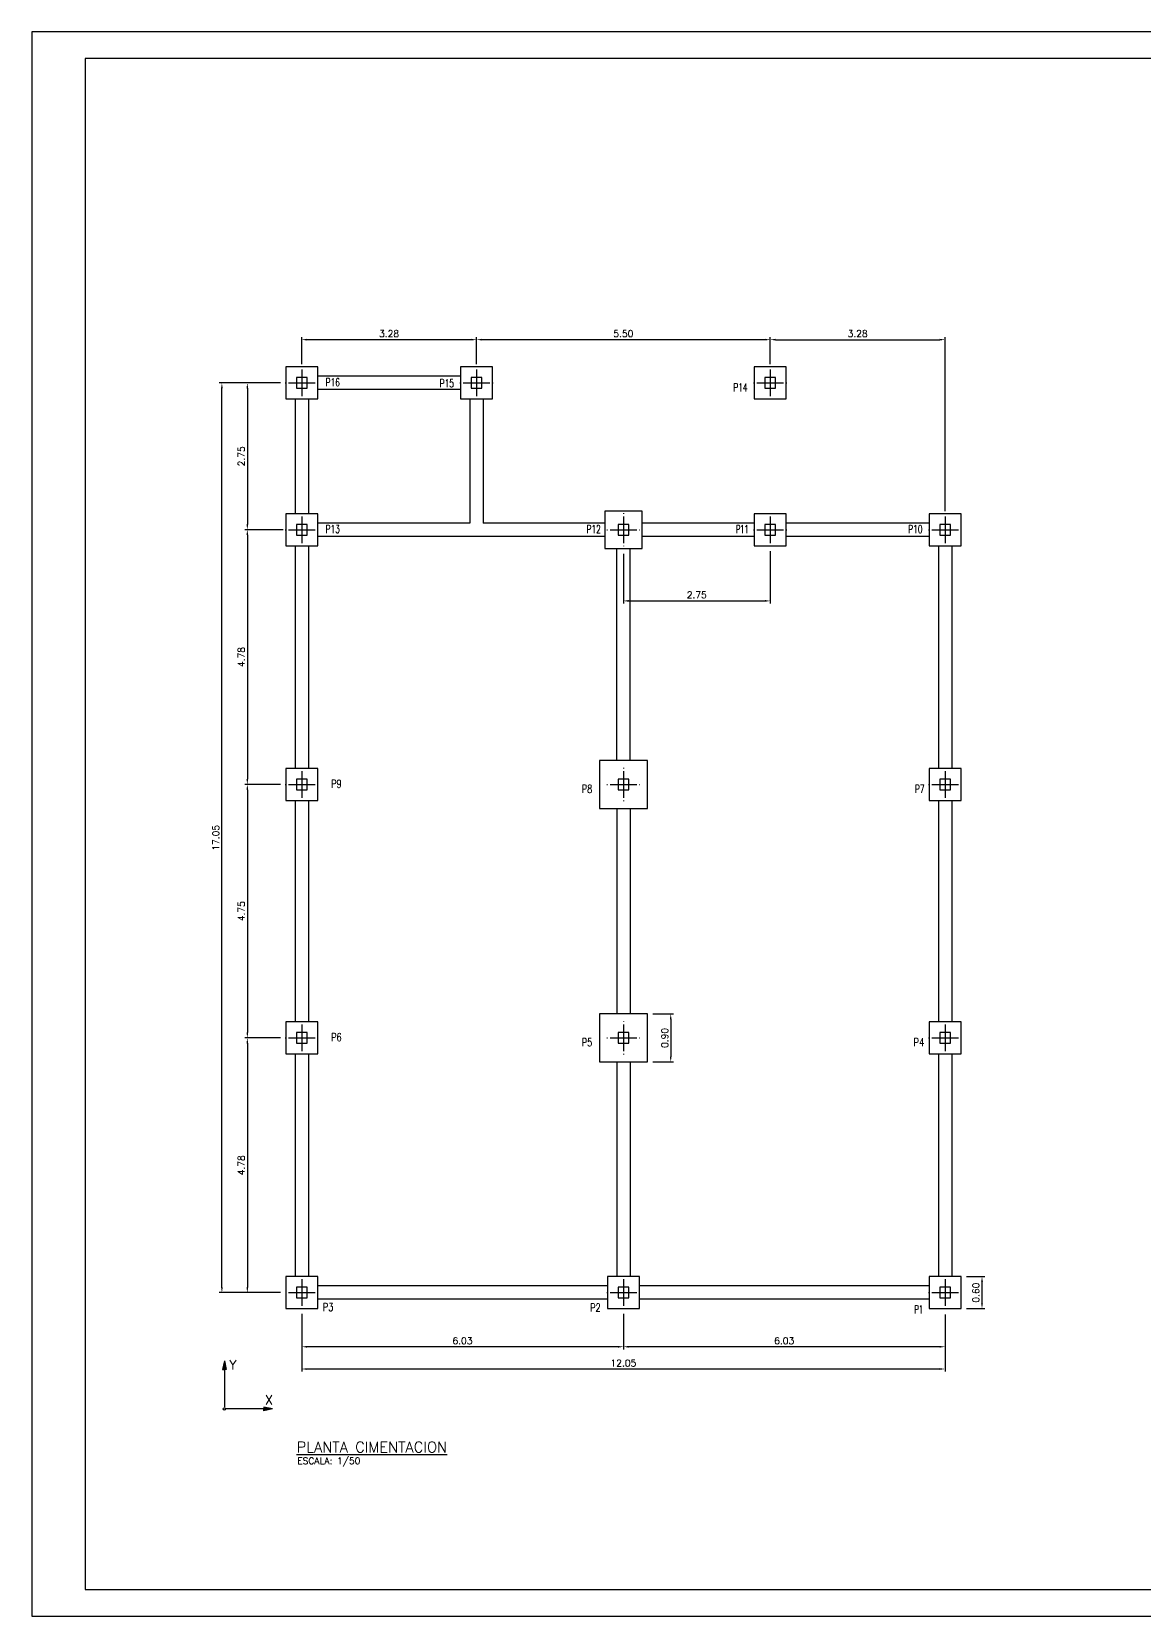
# Model space of a CAD drawing. Extents: x -13371 to 28629, y -14059 to 15641.
# Drawn here: x -13371 to 7467, y -14059 to 15641 of the extents above; entities that cross this region are included whole.
import ezdxf
from ezdxf.enums import TextEntityAlignment as Align

# ---------------------------------------------------------------- set-up
doc = ezdxf.new("R2010")
doc.units = 0
doc.header["$MEASUREMENT"] = 0
doc.linetypes.add('CONTINUA', pattern=[0])
doc.linetypes.add('CYPELINEA', pattern=[0])
doc.layers.get('0').update_dxf_attribs({"linetype": 'CONTINUOUS'})
doc.layers.get('DEFPOINTS').update_dxf_attribs({"linetype": 'CONTINUOUS'})
for name, color, linetype in [('015', 1, 'CONTINUOUS'), ('06', 60, 'CONTINUOUS'), ('COTAS', 9, 'CONTINUOUS'), ('PILAR_EJES', 1, 'CYPELINEA'), ('PILAR_RECT', 2, 'CYPELINEA'), ('PILAR_REF', 3, 'CYPELINEA'), ('ZAP_DIBUJO', 2, 'CYPELINEA')]:
    doc.layers.add(name, color=color, linetype=linetype)
doc.styles.get("Standard").update_dxf_attribs({"font": 'simplex.shx'})
doc.dimstyles.new('AN50', dxfattribs={"dimscale": 50, "dimtxt": 2.5, "dimasz": 2, "dimexe": 1, "dimexo": 2, "dimgap": 1, "dimtad": 1, "dimlfac": 0.001, "dimzin": 0, "dimdsep": 46, "dimtxsty": 'Standard', "dimcen": 1, "dimclrd": 1, "dimclre": 1, "dimclrt": 2, "dimadec": 0, "dimazin": 0, "dimtfac": 1, "dimtdec": 4, "dimtofl": 0, "dimtmove": 0, "dimatfit": 3, "dimfxl": 1, "dimtolj": 1, "dimtzin": 0, "dimarcsym": 0})

# ---------------------------------------------------------------- blocks, each defined once
blk = doc.blocks.new('A$C0614664A')
for points in [[(71, 1878), (0, 1552), (71, 1552), (142, 1552)], [(1878, 71), (1552, 142), (1552, 71), (1552, 0)]]:
    blk.add_hatch(color=4).paths.add_polyline_path(points)
at = {"color": 4}
for p, q in [((71, 1878), (0, 1552)), ((71, 1878), (142, 1552)), ((0, 1552), (71, 1552)), ((71, 1552), (71, 143)), ((142, 1552), (71, 1552)), ((1552, 71), (143, 71)), ((1878, 71), (1552, 142)), ((1552, 142), (1552, 71)), ((1878, 71), (1552, 0)), ((1552, 0), (1552, 71))]:
    blk.add_line(p, q, dxfattribs=at)
blk.add_circle((71, 71), 43.2, dxfattribs=at)
at = {"color": 6, "linetype": 'Continuous'}
for s, p in [('Y', (255, 1546)), ('X', (1589, 243))]:
    blk.add_text(s, height=350, dxfattribs=at).set_placement(p)
blk = doc.blocks.new('*D3')
at = {"color": 1, "linetype": 'ByBlock'}
for p, q in [((-5039, 9407), (-5039, 9918)), ((361, 9868), (-4939, 9868)), ((461, 9407), (461, 9918))]:
    blk.add_line(p, q, dxfattribs=at)
for points in [[(-4939, 9885), (-4939, 9852), (-5039, 9868)], [(361, 9885), (361, 9852), (461, 9868)]]:
    blk.add_solid(points, dxfattribs=at)
at = {"layer": 'DEFPOINTS', "color": 0, "linetype": 'ByBlock'}
for p in [(-5039, 9868), (-5039, 9307), (461, 9307)]:
    blk.add_point(p, dxfattribs=at)
at = {"color": 2, "linetype": 'ByBlock', "insert": (-2289, 9981), "char_height": 125, "attachment_point": 5}
blk.add_mtext('\\A1;5.50', dxfattribs=at)
blk = doc.blocks.new('*D4')
at = {"color": 1, "linetype": 'ByBlock'}
for p, q in [((-8314, 9407), (-8314, 9918)), ((-5139, 9868), (-8214, 9868)), ((-5039, 9407), (-5039, 9918))]:
    blk.add_line(p, q, dxfattribs=at)
for points in [[(-8214, 9885), (-8214, 9852), (-8314, 9868)], [(-5139, 9885), (-5139, 9852), (-5039, 9868)]]:
    blk.add_solid(points, dxfattribs=at)
at = {"layer": 'DEFPOINTS', "color": 0, "linetype": 'ByBlock'}
for p in [(-8314, 9868), (-8314, 9307), (-5039, 9307)]:
    blk.add_point(p, dxfattribs=at)
at = {"color": 2, "linetype": 'ByBlock', "insert": (-6677, 9981), "char_height": 125, "attachment_point": 5}
blk.add_mtext('\\A1;3.28', dxfattribs=at)
blk = doc.blocks.new('*D5')
at = {"color": 1, "linetype": 'ByBlock'}
for p, q in [((-8714, 9057), (-9382, 9057)), ((-9332, 8957), (-9332, 6407)), ((-8664, 6307), (-9382, 6307))]:
    blk.add_line(p, q, dxfattribs=at)
for points in [[(-9349, 8957), (-9316, 8957), (-9332, 9057)], [(-9349, 6407), (-9316, 6407), (-9332, 6307)]]:
    blk.add_solid(points, dxfattribs=at)
at = {"layer": 'DEFPOINTS', "color": 0, "linetype": 'ByBlock'}
for p in [(-8614, 9057), (-9332, 6307), (-8564, 6307)]:
    blk.add_point(p, dxfattribs=at)
at = {"color": 2, "linetype": 'ByBlock', "insert": (-9445, 7682), "char_height": 125, "attachment_point": 5, "rotation": 90}
blk.add_mtext('\\A1;2.75', dxfattribs=at)
blk = doc.blocks.new('*D6')
at = {"color": 1, "linetype": 'ByBlock'}
for p, q in [((461, 9407), (461, 9918)), ((561, 9868), (3636, 9868)), ((3736, 6657), (3736, 9918))]:
    blk.add_line(p, q, dxfattribs=at)
for points in [[(561, 9885), (561, 9852), (461, 9868)], [(3636, 9885), (3636, 9852), (3736, 9868)]]:
    blk.add_solid(points, dxfattribs=at)
at = {"layer": 'DEFPOINTS', "color": 0, "linetype": 'ByBlock'}
for p in [(3736, 9868), (461, 9307), (3736, 6557)]:
    blk.add_point(p, dxfattribs=at)
at = {"color": 2, "linetype": 'ByBlock', "insert": (2098, 9981), "char_height": 125, "attachment_point": 5}
blk.add_mtext('\\A1;3.28', dxfattribs=at)
blk = doc.blocks.new('*D7')
at = {"color": 1, "linetype": 'ByBlock'}
for p, q in [((-8714, 6307), (-9382, 6307)), ((-9332, 6207), (-9332, 1632)), ((-8724, 1532), (-9382, 1532))]:
    blk.add_line(p, q, dxfattribs=at)
for points in [[(-9349, 6207), (-9316, 6207), (-9332, 6307)], [(-9349, 1632), (-9316, 1632), (-9332, 1532)]]:
    blk.add_solid(points, dxfattribs=at)
at = {"layer": 'DEFPOINTS', "color": 0, "linetype": 'ByBlock'}
for p in [(-8614, 6307), (-9332, 1532), (-8624, 1532)]:
    blk.add_point(p, dxfattribs=at)
at = {"color": 2, "linetype": 'ByBlock', "insert": (-9445, 3919), "char_height": 125, "attachment_point": 5, "rotation": 90}
blk.add_mtext('\\A1;4.78', dxfattribs=at)
blk = doc.blocks.new('*D8')
at = {"color": 1, "linetype": 'ByBlock'}
for p, q in [((-8714, 1532), (-9382, 1532)), ((-9332, 1432), (-9332, -3118)), ((-8714, -3218), (-9382, -3218))]:
    blk.add_line(p, q, dxfattribs=at)
for points in [[(-9349, 1432), (-9316, 1432), (-9332, 1532)], [(-9349, -3118), (-9316, -3118), (-9332, -3218)]]:
    blk.add_solid(points, dxfattribs=at)
at = {"layer": 'DEFPOINTS', "color": 0, "linetype": 'ByBlock'}
for p in [(-8614, 1532), (-9332, -3218), (-8614, -3218)]:
    blk.add_point(p, dxfattribs=at)
at = {"color": 2, "linetype": 'ByBlock', "insert": (-9445, -843), "char_height": 125, "attachment_point": 5, "rotation": 90}
blk.add_mtext('\\A1;4.75', dxfattribs=at)
blk = doc.blocks.new('*D9')
at = {"color": 1, "linetype": 'ByBlock'}
for p, q in [((-8764, -3218), (-9382, -3218)), ((-9332, -3318), (-9332, -7893)), ((-8714, -7993), (-9382, -7993))]:
    blk.add_line(p, q, dxfattribs=at)
for points in [[(-9349, -3318), (-9316, -3318), (-9332, -3218)], [(-9349, -7893), (-9316, -7893), (-9332, -7993)]]:
    blk.add_solid(points, dxfattribs=at)
at = {"layer": 'DEFPOINTS', "color": 0, "linetype": 'ByBlock'}
for p in [(-8664, -3218), (-9332, -7993), (-8614, -7993)]:
    blk.add_point(p, dxfattribs=at)
at = {"color": 2, "linetype": 'ByBlock', "insert": (-9445, -5606), "char_height": 125, "attachment_point": 5, "rotation": 90}
blk.add_mtext('\\A1;4.78', dxfattribs=at)
blk = doc.blocks.new('*D10')
at = {"color": 1, "linetype": 'ByBlock'}
for p, q in [((-2289, -8403), (-2289, -9057)), ((3736, -8403), (3736, -9057)), ((3636, -9007), (-2189, -9007))]:
    blk.add_line(p, q, dxfattribs=at)
for points in [[(-2189, -8991), (-2189, -9024), (-2289, -9007)], [(3636, -8991), (3636, -9024), (3736, -9007)]]:
    blk.add_solid(points, dxfattribs=at)
at = {"layer": 'DEFPOINTS', "color": 0, "linetype": 'ByBlock'}
for p in [(-2289, -8303), (3736, -8303), (-2289, -9007)]:
    blk.add_point(p, dxfattribs=at)
at = {"color": 2, "linetype": 'ByBlock', "insert": (723, -8895), "char_height": 125, "attachment_point": 5}
blk.add_mtext('\\A1;6.03', dxfattribs=at)
blk = doc.blocks.new('*D11')
at = {"color": 1, "linetype": 'ByBlock'}
for p, q in [((-8314, -8393), (-8314, -9057)), ((-2289, -8393), (-2289, -9057)), ((-2389, -9007), (-8214, -9007))]:
    blk.add_line(p, q, dxfattribs=at)
for points in [[(-8214, -8991), (-8214, -9024), (-8314, -9007)], [(-2389, -8991), (-2389, -9024), (-2289, -9007)]]:
    blk.add_solid(points, dxfattribs=at)
at = {"layer": 'DEFPOINTS', "color": 0, "linetype": 'ByBlock'}
for p in [(-8314, -8293), (-2289, -8293), (-8314, -9007)]:
    blk.add_point(p, dxfattribs=at)
at = {"color": 2, "linetype": 'ByBlock', "insert": (-5302, -8895), "char_height": 125, "attachment_point": 5}
blk.add_mtext('\\A1;6.03', dxfattribs=at)
blk = doc.blocks.new('*D12')
at = {"color": 1, "linetype": 'ByBlock'}
for p, q in [((-2289, 5857), (-2289, 4922)), ((461, 5907), (461, 4922)), ((-2189, 4972), (361, 4972))]:
    blk.add_line(p, q, dxfattribs=at)
for points in [[(-2189, 4989), (-2189, 4955), (-2289, 4972)], [(361, 4989), (361, 4955), (461, 4972)]]:
    blk.add_solid(points, dxfattribs=at)
at = {"layer": 'DEFPOINTS', "color": 0, "linetype": 'ByBlock'}
for p in [(-2289, 5957), (461, 6007), (461, 4972)]:
    blk.add_point(p, dxfattribs=at)
at = {"color": 2, "linetype": 'ByBlock', "insert": (-914, 5085), "char_height": 125, "attachment_point": 5}
blk.add_mtext('\\A1;2.75', dxfattribs=at)
blk = doc.blocks.new('*D21')
at = {"color": 1, "linetype": 'ByBlock'}
for p, q in [((-8814, 9057), (-9859, 9057)), ((-9809, -7893), (-9809, 8957)), ((-8814, -7993), (-9859, -7993))]:
    blk.add_line(p, q, dxfattribs=at)
for points in [[(-9825, 8957), (-9792, 8957), (-9809, 9057)], [(-9825, -7893), (-9792, -7893), (-9809, -7993)]]:
    blk.add_solid(points, dxfattribs=at)
at = {"layer": 'DEFPOINTS', "color": 0, "linetype": 'ByBlock'}
for p in [(-9809, 9057), (-8714, 9057), (-8714, -7993)]:
    blk.add_point(p, dxfattribs=at)
at = {"color": 2, "linetype": 'ByBlock', "insert": (-9921, 532), "char_height": 125, "attachment_point": 5, "rotation": 90}
blk.add_mtext('\\A1;17.05', dxfattribs=at)
blk = doc.blocks.new('*D22')
at = {"color": 1, "linetype": 'ByBlock'}
for p, q in [((-8314, -8493), (-8314, -9474)), ((3736, -8503), (3736, -9474)), ((-8214, -9424), (3636, -9424))]:
    blk.add_line(p, q, dxfattribs=at)
for points in [[(-8214, -9408), (-8214, -9441), (-8314, -9424)], [(3636, -9408), (3636, -9441), (3736, -9424)]]:
    blk.add_solid(points, dxfattribs=at)
at = {"layer": 'DEFPOINTS', "color": 0, "linetype": 'ByBlock'}
for p in [(-8314, -8393), (3736, -8403), (3736, -9424)]:
    blk.add_point(p, dxfattribs=at)
at = {"color": 2, "linetype": 'ByBlock', "insert": (-2289, -9312), "char_height": 125, "attachment_point": 5}
blk.add_mtext('\\A1;12.05', dxfattribs=at)
blk = doc.blocks.new('*D23')
at = {"color": 1, "linetype": 'ByBlock'}
for p, q in [((4136, -7693), (4478, -7693)), ((4428, -8193), (4428, -7793)), ((4136, -8293), (4478, -8293))]:
    blk.add_line(p, q, dxfattribs=at)
for points in [[(4411, -7793), (4445, -7793), (4428, -7693)], [(4411, -8193), (4445, -8193), (4428, -8293)]]:
    blk.add_solid(points, dxfattribs=at)
at = {"layer": 'DEFPOINTS', "color": 0, "linetype": 'ByBlock'}
for p in [(4036, -7693), (4428, -7693), (4036, -8293)]:
    blk.add_point(p, dxfattribs=at)
at = {"color": 2, "linetype": 'ByBlock', "insert": (4315, -7993), "char_height": 125, "attachment_point": 5, "rotation": 90}
blk.add_mtext('\\A1;0.60', dxfattribs=at)
blk = doc.blocks.new('*D24')
at = {"color": 1, "linetype": 'ByBlock'}
for p, q in [((-1739, -2768), (-1352, -2768)), ((-1402, -2868), (-1402, -3568)), ((-1739, -3668), (-1352, -3668))]:
    blk.add_line(p, q, dxfattribs=at)
for points in [[(-1419, -2868), (-1386, -2868), (-1402, -2768)], [(-1419, -3568), (-1386, -3568), (-1402, -3668)]]:
    blk.add_solid(points, dxfattribs=at)
at = {"layer": 'DEFPOINTS', "color": 0, "linetype": 'ByBlock'}
for p in [(-1839, -2768), (-1839, -3668), (-1402, -3668)]:
    blk.add_point(p, dxfattribs=at)
at = {"color": 2, "linetype": 'ByBlock', "insert": (-1515, -3218), "char_height": 125, "attachment_point": 5, "rotation": 90}
blk.add_mtext('\\A1;0.90', dxfattribs=at)

msp = doc.modelspace()

# ---------------------------------------------------------------- linework, layer by layer
at = {"color": 2, "linetype": 'Continuous'}
for p, q in [((-5339.291, 9181.727), (-8014.291, 9181.727)), ((-5339.291, 8931.727), (-8014.291, 8931.727)), ((-8439.291, 8756.727), (-8439.291, 6606.727)), ((-8189.291, 8756.727), (-8189.291, 6606.727)), ((-5164.291, 8746.727), (-5164.291, 6431.727)), ((-4914.291, 8746.727), (-4914.291, 6431.727)), ((-5164.291, 6431.727), (-8014.291, 6431.727)), ((-2639.291, 6431.727), (-4914.291, 6431.727)), ((160.709, 6431.727), (-1939.291, 6431.727)), ((3425.709, 6431.727), (760.709, 6431.727)), ((-8439.291, 6006.727), (-8439.291, 1831.727)), ((-8189.291, 6006.727), (-8189.291, 1831.727)), ((-2639.291, 6181.727), (-8014.291, 6181.727)), ((-2414.291, 1981.727), (-2414.291, 5956.727)), ((-2164.291, 1981.727), (-2164.291, 5956.727)), ((160.709, 6181.727), (-1939.291, 6181.727)), ((3425.709, 6181.727), (760.709, 6181.727)), ((3610.709, 6006.727), (3610.709, 1831.727)), ((3860.709, 6006.727), (3860.709, 1831.727)), ((-8439.291, 1231.727), (-8439.291, -2918.273)), ((-8189.291, 1231.727), (-8189.291, -2918.273)), ((3610.709, 1231.727), (3610.709, -2918.273)), ((3860.709, 1231.727), (3860.709, -2918.273)), ((-2414.291, 1081.727), (-2414.291, -2768.273)), ((-2164.291, 1081.727), (-2164.291, -2768.273)), ((-8439.291, -3518.273), (-8439.291, -7693.273)), ((-8189.291, -3518.273), (-8189.291, -7693.273)), ((3610.709, -3518.273), (3610.709, -7693.273)), ((3860.709, -3518.273), (3860.709, -7693.273)), ((-2414.291, -3668.273), (-2414.291, -7693.273)), ((-2164.291, -3668.273), (-2164.291, -7693.273)), ((-2589.291, -7868.273), (-8014.291, -7868.273)), ((3425.709, -7868.273), (-1989.291, -7868.273)), ((-2589.291, -8118.273), (-8014.291, -8118.273)), ((3425.709, -8118.273), (-1989.291, -8118.273))]:
    msp.add_line(p, q, dxfattribs=at)
at = {"layer": '015', "linetype": 'CONTINUA'}
msp.add_lwpolyline([(-13370.852, -14059.35), (28629.148, -14059.35), (28629.148, 15640.65), (-13370.852, 15640.65)], close=True, dxfattribs=at)
at = {"layer": '06', "color": 6}
msp.add_lwpolyline([(-12370.852, -13559.35), (28129.148, -13559.35), (28129.148, 15140.65), (-12370.852, 15140.65)], close=True, dxfattribs=at)
at = {"layer": 'PILAR_EJES'}
for p, q in [((-8314.291, 9366.727), (-8314.291, 9356.727)), ((-8314.291, 9306.727), (-8314.291, 8806.727)), ((-5039.291, 9366.727), (-5039.291, 9356.727)), ((-5039.291, 9306.727), (-5039.291, 8806.727)), ((460.709, 9366.727), (460.709, 9356.727)), ((460.709, 9306.727), (460.709, 8806.727)), ((-8624.291, 9056.727), (-8614.291, 9056.727)), ((-8564.291, 9056.727), (-8064.291, 9056.727)), ((-8014.291, 9056.727), (-8004.291, 9056.727)), ((-5349.291, 9056.727), (-5339.291, 9056.727)), ((-5289.291, 9056.727), (-4789.291, 9056.727)), ((-4739.291, 9056.727), (-4729.291, 9056.727)), ((150.709, 9056.727), (160.709, 9056.727)), ((210.709, 9056.727), (710.709, 9056.727)), ((760.709, 9056.727), (770.709, 9056.727)), ((-8314.291, 8756.727), (-8314.291, 8746.727)), ((-5039.291, 8756.727), (-5039.291, 8746.727)), ((460.709, 8756.727), (460.709, 8746.727)), ((-8314.291, 6616.727), (-8314.291, 6606.727)), ((-8314.291, 6556.727), (-8314.291, 6056.727)), ((-2289.291, 6616.727), (-2289.291, 6606.727)), ((-2289.291, 6556.727), (-2289.291, 6056.727)), ((460.709, 6616.727), (460.709, 6606.727)), ((460.709, 6556.727), (460.709, 6056.727)), ((3735.709, 6616.727), (3735.709, 6606.727)), ((3735.709, 6556.727), (3735.709, 6056.727)), ((-8624.291, 6306.727), (-8614.291, 6306.727)), ((-8564.291, 6306.727), (-8064.291, 6306.727)), ((-8014.291, 6306.727), (-8004.291, 6306.727)), ((-2599.291, 6306.727), (-2589.291, 6306.727)), ((-2539.291, 6306.727), (-2039.291, 6306.727)), ((-1989.291, 6306.727), (-1979.291, 6306.727)), ((150.709, 6306.727), (160.709, 6306.727)), ((210.709, 6306.727), (710.709, 6306.727)), ((760.709, 6306.727), (770.709, 6306.727)), ((3425.709, 6306.727), (3435.709, 6306.727)), ((3485.709, 6306.727), (3985.709, 6306.727)), ((4035.709, 6306.727), (4045.709, 6306.727)), ((-8314.291, 6006.727), (-8314.291, 5996.727)), ((-2289.291, 6006.727), (-2289.291, 5996.727)), ((460.709, 6006.727), (460.709, 5996.727)), ((3735.709, 6006.727), (3735.709, 5996.727)), ((-8314.291, 1841.727), (-8314.291, 1831.727)), ((-2289.291, 1841.727), (-2289.291, 1831.727)), ((3735.709, 1841.727), (3735.709, 1831.727)), ((-8624.291, 1531.727), (-8614.291, 1531.727)), ((-8564.291, 1531.727), (-8064.291, 1531.727)), ((-8314.291, 1781.727), (-8314.291, 1281.727)), ((-8014.291, 1531.727), (-8004.291, 1531.727)), ((-2599.291, 1531.727), (-2589.291, 1531.727)), ((-2539.291, 1531.727), (-2039.291, 1531.727)), ((-2289.291, 1781.727), (-2289.291, 1281.727)), ((-1989.291, 1531.727), (-1979.291, 1531.727)), ((3425.709, 1531.727), (3435.709, 1531.727)), ((3485.709, 1531.727), (3985.709, 1531.727)), ((3735.709, 1781.727), (3735.709, 1281.727)), ((4035.709, 1531.727), (4045.709, 1531.727)), ((-8314.291, 1231.727), (-8314.291, 1221.727)), ((-2289.291, 1231.727), (-2289.291, 1221.727)), ((3735.709, 1231.727), (3735.709, 1221.727)), ((-8314.291, -2908.273), (-8314.291, -2918.273)), ((-8314.291, -2968.273), (-8314.291, -3468.273)), ((-2289.291, -2908.273), (-2289.291, -2918.273)), ((-2289.291, -2968.273), (-2289.291, -3468.273)), ((3735.709, -2908.273), (3735.709, -2918.273)), ((3735.709, -2968.273), (3735.709, -3468.273)), ((-8624.291, -3218.273), (-8614.291, -3218.273)), ((-8564.291, -3218.273), (-8064.291, -3218.273)), ((-8014.291, -3218.273), (-8004.291, -3218.273)), ((-2599.291, -3218.273), (-2589.291, -3218.273)), ((-2539.291, -3218.273), (-2039.291, -3218.273)), ((-1989.291, -3218.273), (-1979.291, -3218.273)), ((3425.709, -3218.273), (3435.709, -3218.273)), ((3485.709, -3218.273), (3985.709, -3218.273)), ((4035.709, -3218.273), (4045.709, -3218.273)), ((-8314.291, -3518.273), (-8314.291, -3528.273)), ((-2289.291, -3518.273), (-2289.291, -3528.273)), ((3735.709, -3518.273), (3735.709, -3528.273)), ((-2289.291, -7683.273), (-2289.291, -7693.273)), ((3735.709, -7683.273), (3735.709, -7693.273)), ((-8564.291, -7993.273), (-8064.291, -7993.273)), ((-8314.291, -7743.273), (-8314.291, -8243.273)), ((-2599.291, -7993.273), (-2589.291, -7993.273)), ((-2539.291, -7993.273), (-2039.291, -7993.273)), ((-2289.291, -7743.273), (-2289.291, -8243.273)), ((-1989.291, -7993.273), (-1979.291, -7993.273)), ((3425.709, -7993.273), (3435.709, -7993.273)), ((3485.709, -7993.273), (3985.709, -7993.273)), ((3735.709, -7743.273), (3735.709, -8243.273)), ((4035.709, -7993.273), (4045.709, -7993.273)), ((3735.709, -8293.273), (3735.709, -8303.273))]:
    msp.add_line(p, q, dxfattribs=at)
at = {"layer": 'PILAR_RECT'}
for p, q in [((-8214.291, 9156.727), (-8414.291, 9156.727)), ((-8414.291, 9156.727), (-8414.291, 8956.727)), ((-8414.291, 8956.727), (-8214.291, 8956.727)), ((-8214.291, 8956.727), (-8214.291, 9156.727)), ((-4939.291, 9156.727), (-5139.291, 9156.727)), ((-5139.291, 9156.727), (-5139.291, 8956.727)), ((-5139.291, 8956.727), (-4939.291, 8956.727)), ((-4939.291, 8956.727), (-4939.291, 9156.727)), ((560.709, 9156.727), (360.709, 9156.727)), ((360.709, 9156.727), (360.709, 8956.727)), ((360.709, 8956.727), (560.709, 8956.727)), ((560.709, 8956.727), (560.709, 9156.727)), ((-8214.291, 6406.727), (-8414.291, 6406.727)), ((-8414.291, 6406.727), (-8414.291, 6206.727)), ((-8214.291, 6206.727), (-8214.291, 6406.727)), ((-2189.291, 6406.727), (-2389.291, 6406.727)), ((-2389.291, 6406.727), (-2389.291, 6206.727)), ((-2189.291, 6206.727), (-2189.291, 6406.727)), ((560.709, 6406.727), (360.709, 6406.727)), ((360.709, 6406.727), (360.709, 6206.727)), ((560.709, 6206.727), (560.709, 6406.727)), ((3835.709, 6406.727), (3635.709, 6406.727)), ((3635.709, 6406.727), (3635.709, 6206.727)), ((3835.709, 6206.727), (3835.709, 6406.727)), ((-8414.291, 6206.727), (-8214.291, 6206.727)), ((-2389.291, 6206.727), (-2189.291, 6206.727)), ((360.709, 6206.727), (560.709, 6206.727)), ((3635.709, 6206.727), (3835.709, 6206.727)), ((-8214.291, 1631.727), (-8414.291, 1631.727)), ((-8414.291, 1631.727), (-8414.291, 1431.727)), ((-8214.291, 1431.727), (-8214.291, 1631.727)), ((-2189.291, 1631.727), (-2389.291, 1631.727)), ((-2389.291, 1631.727), (-2389.291, 1431.727)), ((-2189.291, 1431.727), (-2189.291, 1631.727)), ((3835.709, 1631.727), (3635.709, 1631.727)), ((3635.709, 1631.727), (3635.709, 1431.727)), ((3835.709, 1431.727), (3835.709, 1631.727)), ((-8414.291, 1431.727), (-8214.291, 1431.727)), ((-2389.291, 1431.727), (-2189.291, 1431.727)), ((3635.709, 1431.727), (3835.709, 1431.727)), ((-8214.291, -3118.273), (-8414.291, -3118.273)), ((-8414.291, -3118.273), (-8414.291, -3318.273)), ((-8214.291, -3318.273), (-8214.291, -3118.273)), ((-2189.291, -3118.273), (-2389.291, -3118.273)), ((-2389.291, -3118.273), (-2389.291, -3318.273)), ((-2189.291, -3318.273), (-2189.291, -3118.273)), ((3835.709, -3118.273), (3635.709, -3118.273)), ((3635.709, -3118.273), (3635.709, -3318.273)), ((3835.709, -3318.273), (3835.709, -3118.273)), ((-8414.291, -3318.273), (-8214.291, -3318.273)), ((-2389.291, -3318.273), (-2189.291, -3318.273)), ((3635.709, -3318.273), (3835.709, -3318.273)), ((-8214.291, -7893.273), (-8414.291, -7893.273)), ((-8414.291, -7893.273), (-8414.291, -8093.273)), ((-8214.291, -8093.273), (-8214.291, -7893.273)), ((-2189.291, -7893.273), (-2389.291, -7893.273)), ((-2389.291, -7893.273), (-2389.291, -8093.273)), ((-2189.291, -8093.273), (-2189.291, -7893.273)), ((3835.709, -7893.273), (3635.709, -7893.273)), ((3635.709, -7893.273), (3635.709, -8093.273)), ((3835.709, -8093.273), (3835.709, -7893.273)), ((-8414.291, -8093.273), (-8214.291, -8093.273)), ((-2389.291, -8093.273), (-2189.291, -8093.273)), ((3635.709, -8093.273), (3835.709, -8093.273))]:
    msp.add_line(p, q, dxfattribs=at)
at = {"layer": 'ZAP_DIBUJO'}
for p, q in [((-8014.291, 9356.727), (-8614.291, 9356.727)), ((-8614.291, 9356.727), (-8614.291, 8756.727)), ((-8014.291, 8756.727), (-8014.291, 9356.727)), ((-4739.291, 9356.727), (-5339.291, 9356.727)), ((-5339.291, 9356.727), (-5339.291, 8756.727)), ((-4739.291, 8756.727), (-4739.291, 9356.727)), ((760.709, 9356.727), (160.709, 9356.727)), ((160.709, 9356.727), (160.709, 8756.727)), ((760.709, 8756.727), (760.709, 9356.727)), ((-8614.291, 8756.727), (-8014.291, 8756.727)), ((-5339.291, 8756.727), (-4739.291, 8756.727)), ((160.709, 8756.727), (760.709, 8756.727)), ((-8014.291, 6606.727), (-8614.291, 6606.727)), ((-8614.291, 6606.727), (-8614.291, 6006.727)), ((-8014.291, 6006.727), (-8014.291, 6606.727)), ((-1939.291, 6656.727), (-2639.291, 6656.727)), ((-2639.291, 6656.727), (-2639.291, 5956.727)), ((-1939.291, 5956.727), (-1939.291, 6656.727)), ((760.709, 6606.727), (160.709, 6606.727)), ((160.709, 6606.727), (160.709, 6006.727)), ((760.709, 6006.727), (760.709, 6606.727)), ((4035.709, 6606.727), (3435.709, 6606.727)), ((3435.709, 6606.727), (3435.709, 6006.727)), ((4035.709, 6006.727), (4035.709, 6606.727)), ((-8614.291, 6006.727), (-8014.291, 6006.727)), ((-2639.291, 5956.727), (-1939.291, 5956.727)), ((160.709, 6006.727), (760.709, 6006.727)), ((3435.709, 6006.727), (4035.709, 6006.727)), ((-8014.291, 1831.727), (-8614.291, 1831.727)), ((-8614.291, 1831.727), (-8614.291, 1231.727)), ((-8014.291, 1231.727), (-8014.291, 1831.727)), ((-1839.291, 1981.727), (-2739.291, 1981.727)), ((-2739.291, 1981.727), (-2739.291, 1081.727)), ((-1839.291, 1081.727), (-1839.291, 1981.727)), ((4035.709, 1831.727), (3435.709, 1831.727)), ((3435.709, 1831.727), (3435.709, 1231.727)), ((4035.709, 1231.727), (4035.709, 1831.727)), ((-8614.291, 1231.727), (-8014.291, 1231.727)), ((3435.709, 1231.727), (4035.709, 1231.727)), ((-2739.291, 1081.727), (-1839.291, 1081.727)), ((-8014.291, -2918.273), (-8614.291, -2918.273)), ((-8614.291, -2918.273), (-8614.291, -3518.273)), ((-8014.291, -3518.273), (-8014.291, -2918.273)), ((-1839.291, -2768.273), (-2739.291, -2768.273)), ((-2739.291, -2768.273), (-2739.291, -3668.273)), ((-1839.291, -3668.273), (-1839.291, -2768.273)), ((4035.709, -2918.273), (3435.709, -2918.273)), ((3435.709, -2918.273), (3435.709, -3518.273)), ((4035.709, -3518.273), (4035.709, -2918.273)), ((-8614.291, -3518.273), (-8014.291, -3518.273)), ((3435.709, -3518.273), (4035.709, -3518.273)), ((-2739.291, -3668.273), (-1839.291, -3668.273)), ((-8014.291, -7693.273), (-8614.291, -7693.273)), ((-8614.291, -7693.273), (-8614.291, -8293.273)), ((-8014.291, -8293.273), (-8014.291, -7693.273)), ((-1989.291, -7693.273), (-2589.291, -7693.273)), ((-2589.291, -7693.273), (-2589.291, -8293.273)), ((-1989.291, -8293.273), (-1989.291, -7693.273)), ((4035.709, -7693.273), (3435.709, -7693.273)), ((3435.709, -7693.273), (3435.709, -8293.273)), ((4035.709, -8293.273), (4035.709, -7693.273)), ((-8614.291, -8293.273), (-8014.291, -8293.273)), ((-2589.291, -8293.273), (-1989.291, -8293.273)), ((3435.709, -8293.273), (4035.709, -8293.273))]:
    msp.add_line(p, q, dxfattribs=at)

# ---------------------------------------------------------------- block references
at = {"linetype": 'Continuous', "xscale": 0.5, "yscale": 0.5, "zscale": 0.5}
msp.add_blockref('A$C0614664A', (-9798.215, -10208.615), dxfattribs=at)

# ---------------------------------------------------------------- texts
at = {"color": 6, "linetype": 'Continuous'}
msp.add_text('%%uPLANTA CIMENTACION', height=200, dxfattribs=at).set_placement((-8409.678, -10986.161))
at = {"color": 2, "linetype": 'Continuous'}
msp.add_text('ESCALA: 1/50', height=125, dxfattribs=at).set_placement((-8398.094, -11207.643))
at = {"layer": 'PILAR_REF'}
for s, width, p, p2 in [('P16', 0.7462, (-7865.058, 8994.002), (-7598.558, 8994.002)), ('P15', 0.731569, (-5728.905, 8976.547), (-5462.405, 8976.547)), ('P14', 0.7175, (-228.905, 8899.167), (37.595, 8899.167)), ('P13', 0.731569, (-7865.058, 6244.002), (-7598.558, 6244.002)), ('P12', 0.731569, (-2978.905, 6242.023), (-2712.405, 6242.023)), ('P11', 0.778333, (-178.905, 6242.023), (54.595, 6242.023)), ('P10', 0.731569, (3046.095, 6242.023), (3312.595, 6242.023)), ('P9', 0.823529, (-7765.058, 1469.002), (-7565.058, 1469.002)), ('P8', 0.8, (-3070.874, 1374.167), (-2870.874, 1374.167)), ('P7', 0.734, (3171.095, 1374.167), (3354.595, 1374.167)), ('P6', 0.823529, (-7765.058, -3280.998), (-7565.058, -3280.998)), ('P5', 0.8, (-3070.874, -3375.833), (-2870.874, -3375.833)), ('P4', 0.777778, (3146.095, -3375.833), (3346.095, -3375.833)), ('P3', 0.8, (-7919.638, -8337.511), (-7719.638, -8337.511)), ('P2', 0.8, (-2913.808, -8348.598), (-2713.808, -8348.598)), ('P1', 0.896538, (3161.192, -8382.966), (3327.692, -8382.966))]:
    msp.add_text(s, height=150, dxfattribs=dict(at, width=width)).set_placement(p, p2, align=Align.FIT)

# ---------------------------------------------------------------- dimensions: what is measured, and where the dimension line sits
at = {"linetype": 'Continuous'}
for base, p1, p2, picture, middle in [((-8314.291020305, 9868.217076393), (-5039.291020305, 9306.727484011), (-8314.291020305, 9306.727484011), '*D4', (-6676.791020305, 9980.717076393)), ((-5039.291, 9868.217), (460.709, 9306.727), (-5039.291, 9306.727), '*D3', (-2289.291, 9980.717)), ((3735.708979695, 9868.217076393), (460.708979695, 9306.727484011), (3735.708979695, 6556.727484011), '*D6', (2098.208979695, 9980.717076393)), ((460.709, 4972.133), (-2289.291, 5956.727), (460.709, 6006.727), '*D12', (-914.291, 5084.633)), ((-8314.291020305, -9007.436645672), (-2289.291020305, -8293.272515989), (-8314.291020305, -8293.272515989), '*D11', (-5301.791020305, -8894.936645672)), ((-2289.291020305, -9007.436645672), (3735.708979695, -8303.272515989), (-2289.291020305, -8303.272515989), '*D10', (723.208979695, -8894.936645672))]:
    dim = msp.add_linear_dim(base=base, p1=p1, p2=p2, dimstyle='AN50', dxfattribs=at)
    dim.commit()
    dim.dimension.update_dxf_attribs({"geometry": picture, "text_midpoint": middle})
for base, p1, p2, picture, middle in [((-9332.291, 6306.727), (-8614.291, 9056.727), (-8564.291, 6306.727), '*D5', (-9444.791, 7681.727)), ((-9332.291, -3218.273), (-8614.291, 1531.727), (-8614.291, -3218.273), '*D8', (-9444.791, -843.273)), ((-9332.290737668, -7993.272515989), (-8664.291020305, -3218.272515989), (-8614.291020305, -7993.272515989), '*D9', (-9444.790737668, -5605.772515989))]:
    dim = msp.add_linear_dim(base=base, p1=p1, p2=p2, angle=270, dimstyle='AN50', dxfattribs=at)
    dim.commit()
    dim.dimension.update_dxf_attribs({"geometry": picture, "text_midpoint": middle})
at = {"layer": 'COTAS', "linetype": 'Continuous'}
for base, p1, p2, angle, picture, middle in [((-9808.661, 9056.727), (-8714.291, -7993.273), (-8714.291, 9056.727), 90, '*D21', (-9921.161, 531.727)), ((-9332.290737668, 1531.727484011), (-8614.291020305, 6306.727484011), (-8624.291020305, 1531.727484011), 270, '*D7', (-9444.790737668, 3919.227484011)), ((-1402.479, -3668.273), (-1839.291, -2768.273), (-1839.291, -3668.273), 90, '*D24', (-1514.979, -3218.273)), ((4427.885, -7693.273), (4035.709, -8293.273), (4035.709, -7693.273), 90, '*D23', (4315.385, -7993.273))]:
    dim = msp.add_linear_dim(base=base, p1=p1, p2=p2, angle=angle, dimstyle='AN50', dxfattribs=at)
    dim.commit()
    dim.dimension.update_dxf_attribs({"geometry": picture, "text_midpoint": middle})
dim = msp.add_linear_dim(base=(3735.709, -9424.427), p1=(-8314.291, -8393.273), p2=(3735.709, -8403.273), dimstyle='AN50', dxfattribs=at)
dim.commit()
dim.dimension.update_dxf_attribs({"geometry": '*D22', "text_midpoint": (-2289.291, -9311.927)})

doc.saveas('drawing.dxf')
